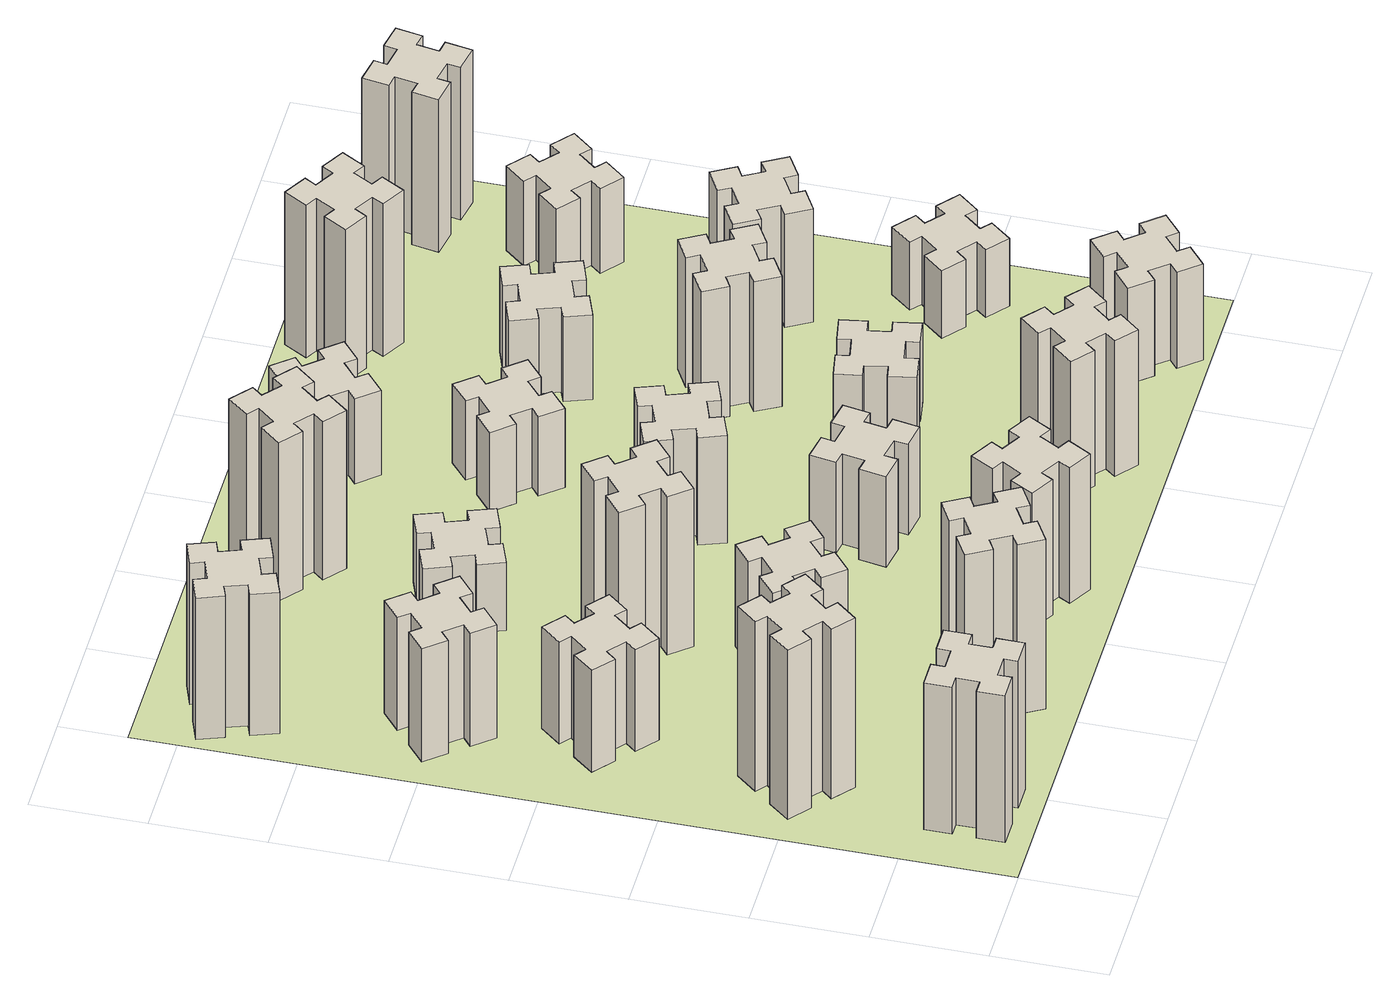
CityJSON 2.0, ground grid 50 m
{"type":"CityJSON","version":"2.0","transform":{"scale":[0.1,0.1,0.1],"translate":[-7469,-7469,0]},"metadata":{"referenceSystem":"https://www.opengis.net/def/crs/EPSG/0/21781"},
"CityObjects":{
"building1":{"type":"Building","attributes":{"class":"1000","function":"1000","usage":"1000","yearOfConstruction":2016,"roofType":"1000","measuredHeight":78,"storeysAboveGround":30,"storeysBelowGround":0},"geometry":[{"type":"Solid","lod":"1","boundaries":[[[[0,1,2,3,4,5,6,7,8,9,10,11,12,13,14,15,16,17,18,19]],[[17,16,20,21]],[[16,15,22,20]],[[15,14,23,22]],[[14,13,24,23]],[[13,12,25,24]],[[12,11,26,25]],[[11,10,27,26]],[[10,9,28,27]],[[9,8,29,28]],[[8,7,30,29]],[[7,6,31,30]],[[6,5,32,31]],[[5,4,33,32]],[[4,3,34,33]],[[3,2,35,34]],[[2,1,36,35]],[[1,0,37,36]],[[0,19,38,37]],[[19,18,39,38]],[[18,17,21,39]],[[24,25,26,27,28,29,30,31,32,33,34,35,36,37,38,39,21,20,22,23]]]]}]},
"building2":{"type":"Building","attributes":{"class":"1000","function":"1000","usage":"1000","yearOfConstruction":2016,"roofType":"1000","measuredHeight":90,"storeysAboveGround":30,"storeysBelowGround":0},"geometry":[{"type":"Solid","lod":"1","boundaries":[[[[40,41,42,43,44,45,46,47,48,49,50,51,52,53,54,55,56,57,58,59]],[[57,56,60,61]],[[56,55,62,60]],[[55,54,63,62]],[[54,53,64,63]],[[53,52,65,64]],[[52,51,66,65]],[[51,50,67,66]],[[50,49,68,67]],[[49,48,69,68]],[[48,47,70,69]],[[47,46,71,70]],[[46,45,72,71]],[[45,44,73,72]],[[44,43,74,73]],[[43,42,75,74]],[[42,41,76,75]],[[41,40,77,76]],[[40,59,78,77]],[[59,58,79,78]],[[58,57,61,79]],[[64,65,66,67,68,69,70,71,72,73,74,75,76,77,78,79,61,60,62,63]]]]}]},
"building3":{"type":"Building","attributes":{"class":"1000","function":"1000","usage":"1000","yearOfConstruction":2016,"roofType":"1000","measuredHeight":54,"storeysAboveGround":30,"storeysBelowGround":0},"geometry":[{"type":"Solid","lod":"1","boundaries":[[[[80,81,82,83,84,85,86,87,88,89,90,91,92,93,94,95,96,97,98,99]],[[97,96,100,101]],[[96,95,102,100]],[[95,94,103,102]],[[94,93,104,103]],[[93,92,105,104]],[[92,91,106,105]],[[91,90,107,106]],[[90,89,108,107]],[[89,88,109,108]],[[88,87,110,109]],[[87,86,111,110]],[[86,85,112,111]],[[85,84,113,112]],[[84,83,114,113]],[[83,82,115,114]],[[82,81,116,115]],[[81,80,117,116]],[[80,99,118,117]],[[99,98,119,118]],[[98,97,101,119]],[[104,105,106,107,108,109,110,111,112,113,114,115,116,117,118,119,101,100,102,103]]]]}]},
"building4":{"type":"Building","attributes":{"class":"1000","function":"1000","usage":"1000","yearOfConstruction":2016,"roofType":"1000","measuredHeight":60,"storeysAboveGround":30,"storeysBelowGround":0},"geometry":[{"type":"Solid","lod":"1","boundaries":[[[[120,121,122,123,124,125,126,127,128,129,130,131,132,133,134,135,136,137,138,139]],[[137,136,140,141]],[[136,135,142,140]],[[135,134,143,142]],[[134,133,144,143]],[[133,132,145,144]],[[132,131,146,145]],[[131,130,147,146]],[[130,129,148,147]],[[129,128,149,148]],[[128,127,150,149]],[[127,126,151,150]],[[126,125,152,151]],[[125,124,153,152]],[[124,123,154,153]],[[123,122,155,154]],[[122,121,156,155]],[[121,120,157,156]],[[120,139,158,157]],[[139,138,159,158]],[[138,137,141,159]],[[144,145,146,147,148,149,150,151,152,153,154,155,156,157,158,159,141,140,142,143]]]]}]},
"building5":{"type":"Building","attributes":{"class":"1000","function":"1000","usage":"1000","yearOfConstruction":2016,"roofType":"1000","measuredHeight":90,"storeysAboveGround":30,"storeysBelowGround":0},"geometry":[{"type":"Solid","lod":"1","boundaries":[[[[160,161,162,163,164,165,166,167,168,169,170,171,172,173,174,175,176,177,178,179]],[[177,176,180,181]],[[176,175,182,180]],[[175,174,183,182]],[[174,173,184,183]],[[173,172,185,184]],[[172,171,186,185]],[[171,170,187,186]],[[170,169,188,187]],[[169,168,189,188]],[[168,167,190,189]],[[167,166,191,190]],[[166,165,192,191]],[[165,164,193,192]],[[164,163,194,193]],[[163,162,195,194]],[[162,161,196,195]],[[161,160,197,196]],[[160,179,198,197]],[[179,178,199,198]],[[178,177,181,199]],[[184,185,186,187,188,189,190,191,192,193,194,195,196,197,198,199,181,180,182,183]]]]}]},
"building6":{"type":"Building","attributes":{"class":"1000","function":"1000","usage":"1000","yearOfConstruction":2016,"roofType":"1000","measuredHeight":75,"storeysAboveGround":30,"storeysBelowGround":0},"geometry":[{"type":"Solid","lod":"1","boundaries":[[[[200,201,202,203,204,205,206,207,208,209,210,211,212,213,214,215,216,217,218,219]],[[217,216,220,221]],[[216,215,222,220]],[[215,214,223,222]],[[214,213,224,223]],[[213,212,225,224]],[[212,211,226,225]],[[211,210,227,226]],[[210,209,228,227]],[[209,208,229,228]],[[208,207,230,229]],[[207,206,231,230]],[[206,205,232,231]],[[205,204,233,232]],[[204,203,234,233]],[[203,202,235,234]],[[202,201,236,235]],[[201,200,237,236]],[[200,219,238,237]],[[219,218,239,238]],[[218,217,221,239]],[[224,225,226,227,228,229,230,231,232,233,234,235,236,237,238,239,221,220,222,223]]]]}]},
"building7":{"type":"Building","attributes":{"class":"1000","function":"1000","usage":"1000","yearOfConstruction":2016,"roofType":"1000","measuredHeight":54,"storeysAboveGround":30,"storeysBelowGround":0},"geometry":[{"type":"Solid","lod":"1","boundaries":[[[[240,241,242,243,244,245,246,247,248,249,250,251,252,253,254,255,256,257,258,259]],[[257,256,260,261]],[[256,255,262,260]],[[255,254,263,262]],[[254,253,264,263]],[[253,252,265,264]],[[252,251,266,265]],[[251,250,267,266]],[[250,249,268,267]],[[249,248,269,268]],[[248,247,270,269]],[[247,246,271,270]],[[246,245,272,271]],[[245,244,273,272]],[[244,243,274,273]],[[243,242,275,274]],[[242,241,276,275]],[[241,240,277,276]],[[240,259,278,277]],[[259,258,279,278]],[[258,257,261,279]],[[264,265,266,267,268,269,270,271,272,273,274,275,276,277,278,279,261,260,262,263]]]]}]},
"building8":{"type":"Building","attributes":{"class":"1000","function":"1000","usage":"1000","yearOfConstruction":2016,"roofType":"1000","measuredHeight":84,"storeysAboveGround":30,"storeysBelowGround":0},"geometry":[{"type":"Solid","lod":"1","boundaries":[[[[280,281,282,283,284,285,286,287,288,289,290,291,292,293,294,295,296,297,298,299]],[[297,296,300,301]],[[296,295,302,300]],[[295,294,303,302]],[[294,293,304,303]],[[293,292,305,304]],[[292,291,306,305]],[[291,290,307,306]],[[290,289,308,307]],[[289,288,309,308]],[[288,287,310,309]],[[287,286,311,310]],[[286,285,312,311]],[[285,284,313,312]],[[284,283,314,313]],[[283,282,315,314]],[[282,281,316,315]],[[281,280,317,316]],[[280,299,318,317]],[[299,298,319,318]],[[298,297,301,319]],[[304,305,306,307,308,309,310,311,312,313,314,315,316,317,318,319,301,300,302,303]]]]}]},
"building9":{"type":"Building","attributes":{"class":"1000","function":"1000","usage":"1000","yearOfConstruction":2016,"roofType":"1000","measuredHeight":72,"storeysAboveGround":30,"storeysBelowGround":0},"geometry":[{"type":"Solid","lod":"1","boundaries":[[[[320,321,322,323,324,325,326,327,328,329,330,331,332,333,334,335,336,337,338,339]],[[337,336,340,341]],[[336,335,342,340]],[[335,334,343,342]],[[334,333,344,343]],[[333,332,345,344]],[[332,331,346,345]],[[331,330,347,346]],[[330,329,348,347]],[[329,328,349,348]],[[328,327,350,349]],[[327,326,351,350]],[[326,325,352,351]],[[325,324,353,352]],[[324,323,354,353]],[[323,322,355,354]],[[322,321,356,355]],[[321,320,357,356]],[[320,339,358,357]],[[339,338,359,358]],[[338,337,341,359]],[[344,345,346,347,348,349,350,351,352,353,354,355,356,357,358,359,341,340,342,343]]]]}]},
"building10":{"type":"Building","attributes":{"class":"1000","function":"1000","usage":"1000","yearOfConstruction":2016,"roofType":"1000","measuredHeight":36,"storeysAboveGround":30,"storeysBelowGround":0},"geometry":[{"type":"Solid","lod":"1","boundaries":[[[[360,361,362,363,364,365,366,367,368,369,370,371,372,373,374,375,376,377,378,379]],[[377,376,380,381]],[[376,375,382,380]],[[375,374,383,382]],[[374,373,384,383]],[[373,372,385,384]],[[372,371,386,385]],[[371,370,387,386]],[[370,369,388,387]],[[369,368,389,388]],[[368,367,390,389]],[[367,366,391,390]],[[366,365,392,391]],[[365,364,393,392]],[[364,363,394,393]],[[363,362,395,394]],[[362,361,396,395]],[[361,360,397,396]],[[360,379,398,397]],[[379,378,399,398]],[[378,377,381,399]],[[384,385,386,387,388,389,390,391,392,393,394,395,396,397,398,399,381,380,382,383]]]]}]},
"building11":{"type":"Building","attributes":{"class":"1000","function":"1000","usage":"1000","yearOfConstruction":2016,"roofType":"1000","measuredHeight":84,"storeysAboveGround":30,"storeysBelowGround":0},"geometry":[{"type":"Solid","lod":"1","boundaries":[[[[400,401,402,403,404,405,406,407,408,409,410,411,412,413,414,415,416,417,418,419]],[[417,416,420,421]],[[416,415,422,420]],[[415,414,423,422]],[[414,413,424,423]],[[413,412,425,424]],[[412,411,426,425]],[[411,410,427,426]],[[410,409,428,427]],[[409,408,429,428]],[[408,407,430,429]],[[407,406,431,430]],[[406,405,432,431]],[[405,404,433,432]],[[404,403,434,433]],[[403,402,435,434]],[[402,401,436,435]],[[401,400,437,436]],[[400,419,438,437]],[[419,418,439,438]],[[418,417,421,439]],[[424,425,426,427,428,429,430,431,432,433,434,435,436,437,438,439,421,420,422,423]]]]}]},
"building12":{"type":"Building","attributes":{"class":"1000","function":"1000","usage":"1000","yearOfConstruction":2016,"roofType":"1000","measuredHeight":48,"storeysAboveGround":30,"storeysBelowGround":0},"geometry":[{"type":"Solid","lod":"1","boundaries":[[[[440,441,442,443,444,445,446,447,448,449,450,451,452,453,454,455,456,457,458,459]],[[457,456,460,461]],[[456,455,462,460]],[[455,454,463,462]],[[454,453,464,463]],[[453,452,465,464]],[[452,451,466,465]],[[451,450,467,466]],[[450,449,468,467]],[[449,448,469,468]],[[448,447,470,469]],[[447,446,471,470]],[[446,445,472,471]],[[445,444,473,472]],[[444,443,474,473]],[[443,442,475,474]],[[442,441,476,475]],[[441,440,477,476]],[[440,459,478,477]],[[459,458,479,478]],[[458,457,461,479]],[[464,465,466,467,468,469,470,471,472,473,474,475,476,477,478,479,461,460,462,463]]]]}]},
"building13":{"type":"Building","attributes":{"class":"1000","function":"1000","usage":"1000","yearOfConstruction":2016,"roofType":"1000","measuredHeight":57,"storeysAboveGround":30,"storeysBelowGround":0},"geometry":[{"type":"Solid","lod":"1","boundaries":[[[[480,481,482,483,484,485,486,487,488,489,490,491,492,493,494,495,496,497,498,499]],[[497,496,500,501]],[[496,495,502,500]],[[495,494,503,502]],[[494,493,504,503]],[[493,492,505,504]],[[492,491,506,505]],[[491,490,507,506]],[[490,489,508,507]],[[489,488,509,508]],[[488,487,510,509]],[[487,486,511,510]],[[486,485,512,511]],[[485,484,513,512]],[[484,483,514,513]],[[483,482,515,514]],[[482,481,516,515]],[[481,480,517,516]],[[480,499,518,517]],[[499,498,519,518]],[[498,497,501,519]],[[504,505,506,507,508,509,510,511,512,513,514,515,516,517,518,519,501,500,502,503]]]]}]},
"building14":{"type":"Building","attributes":{"class":"1000","function":"1000","usage":"1000","yearOfConstruction":2016,"roofType":"1000","measuredHeight":72,"storeysAboveGround":30,"storeysBelowGround":0},"geometry":[{"type":"Solid","lod":"1","boundaries":[[[[520,521,522,523,524,525,526,527,528,529,530,531,532,533,534,535,536,537,538,539]],[[537,536,540,541]],[[536,535,542,540]],[[535,534,543,542]],[[534,533,544,543]],[[533,532,545,544]],[[532,531,546,545]],[[531,530,547,546]],[[530,529,548,547]],[[529,528,549,548]],[[528,527,550,549]],[[527,526,551,550]],[[526,525,552,551]],[[525,524,553,552]],[[524,523,554,553]],[[523,522,555,554]],[[522,521,556,555]],[[521,520,557,556]],[[520,539,558,557]],[[539,538,559,558]],[[538,537,541,559]],[[544,545,546,547,548,549,550,551,552,553,554,555,556,557,558,559,541,540,542,543]]]]}]},
"building15":{"type":"Building","attributes":{"class":"1000","function":"1000","usage":"1000","yearOfConstruction":2016,"roofType":"1000","measuredHeight":42,"storeysAboveGround":30,"storeysBelowGround":0},"geometry":[{"type":"Solid","lod":"1","boundaries":[[[[560,561,562,563,564,565,566,567,568,569,570,571,572,573,574,575,576,577,578,579]],[[577,576,580,581]],[[576,575,582,580]],[[575,574,583,582]],[[574,573,584,583]],[[573,572,585,584]],[[572,571,586,585]],[[571,570,587,586]],[[570,569,588,587]],[[569,568,589,588]],[[568,567,590,589]],[[567,566,591,590]],[[566,565,592,591]],[[565,564,593,592]],[[564,563,594,593]],[[563,562,595,594]],[[562,561,596,595]],[[561,560,597,596]],[[560,579,598,597]],[[579,578,599,598]],[[578,577,581,599]],[[584,585,586,587,588,589,590,591,592,593,594,595,596,597,598,599,581,580,582,583]]]]}]},
"building16":{"type":"Building","attributes":{"class":"1000","function":"1000","usage":"1000","yearOfConstruction":2016,"roofType":"1000","measuredHeight":45,"storeysAboveGround":30,"storeysBelowGround":0},"geometry":[{"type":"Solid","lod":"1","boundaries":[[[[600,601,602,603,604,605,606,607,608,609,610,611,612,613,614,615,616,617,618,619]],[[617,616,620,621]],[[616,615,622,620]],[[615,614,623,622]],[[614,613,624,623]],[[613,612,625,624]],[[612,611,626,625]],[[611,610,627,626]],[[610,609,628,627]],[[609,608,629,628]],[[608,607,630,629]],[[607,606,631,630]],[[606,605,632,631]],[[605,604,633,632]],[[604,603,634,633]],[[603,602,635,634]],[[602,601,636,635]],[[601,600,637,636]],[[600,619,638,637]],[[619,618,639,638]],[[618,617,621,639]],[[624,625,626,627,628,629,630,631,632,633,634,635,636,637,638,639,621,620,622,623]]]]}]},
"building17":{"type":"Building","attributes":{"class":"1000","function":"1000","usage":"1000","yearOfConstruction":2016,"roofType":"1000","measuredHeight":42,"storeysAboveGround":30,"storeysBelowGround":0},"geometry":[{"type":"Solid","lod":"1","boundaries":[[[[640,641,642,643,644,645,646,647,648,649,650,651,652,653,654,655,656,657,658,659]],[[657,656,660,661]],[[656,655,662,660]],[[655,654,663,662]],[[654,653,664,663]],[[653,652,665,664]],[[652,651,666,665]],[[651,650,667,666]],[[650,649,668,667]],[[649,648,669,668]],[[648,647,670,669]],[[647,646,671,670]],[[646,645,672,671]],[[645,644,673,672]],[[644,643,674,673]],[[643,642,675,674]],[[642,641,676,675]],[[641,640,677,676]],[[640,659,678,677]],[[659,658,679,678]],[[658,657,661,679]],[[664,665,666,667,668,669,670,671,672,673,674,675,676,677,678,679,661,660,662,663]]]]}]},
"building18":{"type":"Building","attributes":{"class":"1000","function":"1000","usage":"1000","yearOfConstruction":2016,"roofType":"1000","measuredHeight":69,"storeysAboveGround":30,"storeysBelowGround":0},"geometry":[{"type":"Solid","lod":"1","boundaries":[[[[680,681,682,683,684,685,686,687,688,689,690,691,692,693,694,695,696,697,698,699]],[[697,696,700,701]],[[696,695,702,700]],[[695,694,703,702]],[[694,693,704,703]],[[693,692,705,704]],[[692,691,706,705]],[[691,690,707,706]],[[690,689,708,707]],[[689,688,709,708]],[[688,687,710,709]],[[687,686,711,710]],[[686,685,712,711]],[[685,684,713,712]],[[684,683,714,713]],[[683,682,715,714]],[[682,681,716,715]],[[681,680,717,716]],[[680,699,718,717]],[[699,698,719,718]],[[698,697,701,719]],[[704,705,706,707,708,709,710,711,712,713,714,715,716,717,718,719,701,700,702,703]]]]}]},
"building19":{"type":"Building","attributes":{"class":"1000","function":"1000","usage":"1000","yearOfConstruction":2016,"roofType":"1000","measuredHeight":45,"storeysAboveGround":30,"storeysBelowGround":0},"geometry":[{"type":"Solid","lod":"1","boundaries":[[[[720,721,722,723,724,725,726,727,728,729,730,731,732,733,734,735,736,737,738,739]],[[737,736,740,741]],[[736,735,742,740]],[[735,734,743,742]],[[734,733,744,743]],[[733,732,745,744]],[[732,731,746,745]],[[731,730,747,746]],[[730,729,748,747]],[[729,728,749,748]],[[728,727,750,749]],[[727,726,751,750]],[[726,725,752,751]],[[725,724,753,752]],[[724,723,754,753]],[[723,722,755,754]],[[722,721,756,755]],[[721,720,757,756]],[[720,739,758,757]],[[739,738,759,758]],[[738,737,741,759]],[[744,745,746,747,748,749,750,751,752,753,754,755,756,757,758,759,741,740,742,743]]]]}]},
"building20":{"type":"Building","attributes":{"class":"1000","function":"1000","usage":"1000","yearOfConstruction":2016,"roofType":"1000","measuredHeight":51,"storeysAboveGround":30,"storeysBelowGround":0},"geometry":[{"type":"Solid","lod":"1","boundaries":[[[[760,761,762,763,764,765,766,767,768,769,770,771,772,773,774,775,776,777,778,779]],[[777,776,780,781]],[[776,775,782,780]],[[775,774,783,782]],[[774,773,784,783]],[[773,772,785,784]],[[772,771,786,785]],[[771,770,787,786]],[[770,769,788,787]],[[769,768,789,788]],[[768,767,790,789]],[[767,766,791,790]],[[766,765,792,791]],[[765,764,793,792]],[[764,763,794,793]],[[763,762,795,794]],[[762,761,796,795]],[[761,760,797,796]],[[760,779,798,797]],[[779,778,799,798]],[[778,777,781,799]],[[784,785,786,787,788,789,790,791,792,793,794,795,796,797,798,799,781,780,782,783]]]]}]},
"building21":{"type":"Building","attributes":{"class":"1000","function":"1000","usage":"1000","yearOfConstruction":2016,"roofType":"1000","measuredHeight":81,"storeysAboveGround":30,"storeysBelowGround":0},"geometry":[{"type":"Solid","lod":"1","boundaries":[[[[800,801,802,803,804,805,806,807,808,809,810,811,812,813,814,815,816,817,818,819]],[[817,816,820,821]],[[816,815,822,820]],[[815,814,823,822]],[[814,813,824,823]],[[813,812,825,824]],[[812,811,826,825]],[[811,810,827,826]],[[810,809,828,827]],[[809,808,829,828]],[[808,807,830,829]],[[807,806,831,830]],[[806,805,832,831]],[[805,804,833,832]],[[804,803,834,833]],[[803,802,835,834]],[[802,801,836,835]],[[801,800,837,836]],[[800,819,838,837]],[[819,818,839,838]],[[818,817,821,839]],[[824,825,826,827,828,829,830,831,832,833,834,835,836,837,838,839,821,820,822,823]]]]}]},
"building22":{"type":"Building","attributes":{"class":"1000","function":"1000","usage":"1000","yearOfConstruction":2016,"roofType":"1000","measuredHeight":36,"storeysAboveGround":30,"storeysBelowGround":0},"geometry":[{"type":"Solid","lod":"1","boundaries":[[[[840,841,842,843,844,845,846,847,848,849,850,851,852,853,854,855,856,857,858,859]],[[857,856,860,861]],[[856,855,862,860]],[[855,854,863,862]],[[854,853,864,863]],[[853,852,865,864]],[[852,851,866,865]],[[851,850,867,866]],[[850,849,868,867]],[[849,848,869,868]],[[848,847,870,869]],[[847,846,871,870]],[[846,845,872,871]],[[845,844,873,872]],[[844,843,874,873]],[[843,842,875,874]],[[842,841,876,875]],[[841,840,877,876]],[[840,859,878,877]],[[859,858,879,878]],[[858,857,861,879]],[[864,865,866,867,868,869,870,871,872,873,874,875,876,877,878,879,861,860,862,863]]]]}]},
"building23":{"type":"Building","attributes":{"class":"1000","function":"1000","usage":"1000","yearOfConstruction":2016,"roofType":"1000","measuredHeight":60,"storeysAboveGround":30,"storeysBelowGround":0},"geometry":[{"type":"Solid","lod":"1","boundaries":[[[[880,881,882,883,884,885,886,887,888,889,890,891,892,893,894,895,896,897,898,899]],[[897,896,900,901]],[[896,895,902,900]],[[895,894,903,902]],[[894,893,904,903]],[[893,892,905,904]],[[892,891,906,905]],[[891,890,907,906]],[[890,889,908,907]],[[889,888,909,908]],[[888,887,910,909]],[[887,886,911,910]],[[886,885,912,911]],[[885,884,913,912]],[[884,883,914,913]],[[883,882,915,914]],[[882,881,916,915]],[[881,880,917,916]],[[880,899,918,917]],[[899,898,919,918]],[[898,897,901,919]],[[904,905,906,907,908,909,910,911,912,913,914,915,916,917,918,919,901,900,902,903]]]]}]},
"building24":{"type":"Building","attributes":{"class":"1000","function":"1000","usage":"1000","yearOfConstruction":2016,"roofType":"1000","measuredHeight":45,"storeysAboveGround":30,"storeysBelowGround":0},"geometry":[{"type":"Solid","lod":"1","boundaries":[[[[920,921,922,923,924,925,926,927,928,929,930,931,932,933,934,935,936,937,938,939]],[[937,936,940,941]],[[936,935,942,940]],[[935,934,943,942]],[[934,933,944,943]],[[933,932,945,944]],[[932,931,946,945]],[[931,930,947,946]],[[930,929,948,947]],[[929,928,949,948]],[[928,927,950,949]],[[927,926,951,950]],[[926,925,952,951]],[[925,924,953,952]],[[924,923,954,953]],[[923,922,955,954]],[[922,921,956,955]],[[921,920,957,956]],[[920,939,958,957]],[[939,938,959,958]],[[938,937,941,959]],[[944,945,946,947,948,949,950,951,952,953,954,955,956,957,958,959,941,940,942,943]]]]}]},
"building25":{"type":"Building","attributes":{"class":"1000","function":"1000","usage":"1000","yearOfConstruction":2016,"roofType":"1000","measuredHeight":81,"storeysAboveGround":30,"storeysBelowGround":0},"geometry":[{"type":"Solid","lod":"1","boundaries":[[[[960,961,962,963,964,965,966,967,968,969,970,971,972,973,974,975,976,977,978,979]],[[977,976,980,981]],[[976,975,982,980]],[[975,974,983,982]],[[974,973,984,983]],[[973,972,985,984]],[[972,971,986,985]],[[971,970,987,986]],[[970,969,988,987]],[[969,968,989,988]],[[968,967,990,989]],[[967,966,991,990]],[[966,965,992,991]],[[965,964,993,992]],[[964,963,994,993]],[[963,962,995,994]],[[962,961,996,995]],[[961,960,997,996]],[[960,979,998,997]],[[979,978,999,998]],[[978,977,981,999]],[[984,985,986,987,988,989,990,991,992,993,994,995,996,997,998,999,981,980,982,983]]]]}]},
"landuse1":{"type":"LandUse","attributes":{"name":"plot1","function":"1010"},"geometry":[{"type":"MultiSurface","lod":"1","boundaries":[[[1000,1001,1002,1003]]]}]}
},
"vertices":[
[265,325,0],[265,225,0],[205,225,0],[205,105,0],[325,105,0],[325,165,0],[425,165,0],[425,105,0],[545,105,0],[545,225,0],[485,225,0],[485,325,0],[545,325,0],[545,445,0],[425,445,0],[425,385,0],[325,385,0],[325,445,0],[205,445,0],[205,325,0],[325,385,780],[325,445,780],[425,385,780],[425,445,780],[545,445,780],[545,325,780],[485,325,780],[485,225,780],[545,225,780],[545,105,780],[425,105,780],[425,165,780],[325,165,780],[325,105,780],[205,105,780],[205,225,780],[265,225,780],[265,325,780],[205,325,780],[205,445,780],
[484,1067,0],[408,1132,0],[446,1178,0],[354,1255,0],[277,1163,0],[323,1124,0],[259,1048,0],[213,1086,0],[136,994,0],[228,917,0],[266,963,0],[343,899,0],[304,853,0],[396,776,0],[473,868,0],[427,906,0],[492,983,0],[538,944,0],[615,1036,0],[523,1113,0],[492,983,900],[538,944,900],[427,906,900],[473,868,900],[396,776,900],[304,853,900],[343,899,900],[266,963,900],[228,917,900],[136,994,900],[213,1086,900],[259,1048,900],[323,1124,900],[277,1163,900],[354,1255,900],[446,1178,900],[408,1132,900],[484,1067,900],[523,1113,900],[615,1036,900],
[584,1907,0],[508,1972,0],[546,2018,0],[454,2095,0],[377,2003,0],[423,1964,0],[359,1888,0],[313,1926,0],[236,1834,0],[328,1757,0],[366,1803,0],[443,1739,0],[404,1693,0],[496,1616,0],[573,1708,0],[527,1746,0],[592,1823,0],[638,1784,0],[715,1876,0],[623,1953,0],[592,1823,540],[638,1784,540],[527,1746,540],[573,1708,540],[496,1616,540],[404,1693,540],[443,1739,540],[366,1803,540],[328,1757,540],[236,1834,540],[313,1926,540],[359,1888,540],[423,1964,540],[377,2003,540],[454,2095,540],[546,2018,540],[508,1972,540],[584,1907,540],[623,1953,540],[715,1876,540],
[492,2528,0],[427,2604,0],[473,2643,0],[396,2735,0],[304,2658,0],[343,2612,0],[266,2547,0],[228,2593,0],[136,2516,0],[213,2424,0],[259,2463,0],[323,2386,0],[277,2348,0],[354,2256,0],[446,2333,0],[408,2379,0],[484,2443,0],[523,2397,0],[615,2474,0],[538,2566,0],[484,2443,600],[523,2397,600],[408,2379,600],[446,2333,600],[354,2256,600],[277,2348,600],[323,2386,600],[259,2463,600],[213,2424,600],[136,2516,600],[228,2593,600],[266,2547,600],[343,2612,600],[304,2658,600],[396,2735,600],[473,2643,600],[427,2604,600],[492,2528,600],[538,2566,600],[615,2474,600],
[1127,255,0],[1214,305,0],[1244,253,0],[1348,313,0],[1288,417,0],[1236,387,0],[1186,474,0],[1238,504,0],[1178,608,0],[1074,548,0],[1104,496,0],[1017,446,0],[987,498,0],[883,438,0],[943,334,0],[995,364,0],[1045,277,0],[993,247,0],[1053,143,0],[1157,203,0],[1045,277,900],[993,247,900],[995,364,900],[943,334,900],[883,438,900],[987,498,900],[1017,446,900],[1104,496,900],[1074,548,900],[1178,608,900],[1238,504,900],[1186,474,900],[1236,387,900],[1288,417,900],[1348,313,900],[1244,253,900],[1214,305,900],[1127,255,900],[1157,203,900],[1053,143,900],
[155,3345,0],[189,3251,0],[133,3230,0],[174,3117,0],[287,3159,0],[266,3215,0],[360,3249,0],[380,3193,0],[493,3234,0],[452,3347,0],[396,3326,0],[362,3420,0],[418,3440,0],[377,3553,0],[264,3512,0],[285,3456,0],[191,3422,0],[170,3478,0],[57,3437,0],[99,3324,0],[191,3422,750],[170,3478,750],[285,3456,750],[264,3512,750],[377,3553,750],[418,3440,750],[362,3420,750],[396,3326,750],[452,3347,750],[493,3234,750],[380,3193,750],[360,3249,750],[266,3215,750],[287,3159,750],[174,3117,750],[133,3230,750],[189,3251,750],[155,3345,750],[99,3324,750],[57,3437,750],
[1083,1332,0],[1006,1267,0],[968,1313,0],[876,1236,0],[953,1144,0],[999,1183,0],[1063,1106,0],[1017,1068,0],[1094,976,0],[1186,1053,0],[1148,1099,0],[1224,1163,0],[1263,1117,0],[1355,1194,0],[1278,1286,0],[1232,1248,0],[1167,1324,0],[1213,1363,0],[1136,1455,0],[1044,1378,0],[1167,1324,540],[1213,1363,540],[1232,1248,540],[1278,1286,540],[1355,1194,540],[1263,1117,540],[1224,1163,540],[1148,1099,540],[1186,1053,540],[1094,976,540],[1017,1068,540],[1063,1106,540],[999,1183,540],[953,1144,540],[876,1236,540],[968,1313,540],[1006,1267,540],[1083,1332,540],[1044,1378,540],[1136,1455,540],
[1083,1972,0],[1006,1907,0],[968,1953,0],[876,1876,0],[953,1784,0],[999,1823,0],[1063,1746,0],[1017,1708,0],[1094,1616,0],[1186,1693,0],[1148,1739,0],[1224,1803,0],[1263,1757,0],[1355,1834,0],[1278,1926,0],[1232,1888,0],[1167,1964,0],[1213,2003,0],[1136,2095,0],[1044,2018,0],[1167,1964,840],[1213,2003,840],[1232,1888,840],[1278,1926,840],[1355,1834,840],[1263,1757,840],[1224,1803,840],[1148,1739,840],[1186,1693,840],[1094,1616,840],[1017,1708,840],[1063,1746,840],[999,1823,840],[953,1784,840],[876,1876,840],[968,1953,840],[1006,1907,840],[1083,1972,840],[1044,2018,840],[1136,2095,840],
[1657,305,0],[1744,255,0],[1714,203,0],[1818,143,0],[1878,247,0],[1826,277,0],[1876,364,0],[1928,334,0],[1988,438,0],[1884,498,0],[1854,446,0],[1767,496,0],[1797,548,0],[1693,608,0],[1633,504,0],[1685,474,0],[1635,387,0],[1583,417,0],[1523,313,0],[1627,253,0],[1635,387,720],[1583,417,720],[1685,474,720],[1633,504,720],[1693,608,720],[1797,548,720],[1767,496,720],[1854,446,720],[1884,498,720],[1988,438,720],[1928,334,720],[1876,364,720],[1826,277,720],[1878,247,720],[1818,143,720],[1714,203,720],[1744,255,720],[1657,305,720],[1627,253,720],[1523,313,720],
[1125,2716,0],[1031,2682,0],[1010,2738,0],[897,2697,0],[939,2584,0],[995,2605,0],[1029,2511,0],[973,2490,0],[1014,2377,0],[1127,2419,0],[1106,2475,0],[1200,2509,0],[1220,2453,0],[1333,2494,0],[1292,2607,0],[1236,2586,0],[1202,2680,0],[1258,2700,0],[1217,2813,0],[1104,2772,0],[1202,2680,360],[1258,2700,360],[1236,2586,360],[1292,2607,360],[1333,2494,360],[1220,2453,360],[1200,2509,360],[1106,2475,360],[1127,2419,360],[1014,2377,360],[973,2490,360],[1029,2511,360],[995,2605,360],[939,2584,360],[897,2697,360],[1010,2738,360],[1031,2682,360],[1125,2716,360],[1104,2772,360],[1217,2813,360],
[1106,3283,0],[1183,3219,0],[1144,3173,0],[1236,3096,0],[1313,3188,0],[1267,3226,0],[1332,3303,0],[1378,3264,0],[1455,3356,0],[1363,3433,0],[1324,3387,0],[1248,3452,0],[1286,3498,0],[1194,3575,0],[1117,3483,0],[1163,3444,0],[1099,3368,0],[1053,3406,0],[976,3314,0],[1068,3237,0],[1099,3368,840],[1053,3406,840],[1163,3444,840],[1117,3483,840],[1194,3575,840],[1286,3498,840],[1248,3452,840],[1324,3387,840],[1363,3433,840],[1455,3356,840],[1378,3264,840],[1332,3303,840],[1267,3226,840],[1313,3188,840],[1236,3096,840],[1144,3173,840],[1183,3219,840],[1106,3283,840],[1068,3237,840],[976,3314,840],
[2055,1047,0],[2072,1145,0],[2131,1135,0],[2152,1253,0],[2034,1274,0],[2024,1215,0],[1925,1232,0],[1936,1291,0],[1817,1312,0],[1797,1194,0],[1856,1184,0],[1838,1085,0],[1779,1096,0],[1758,977,0],[1877,957,0],[1887,1016,0],[1985,998,0],[1975,939,0],[2093,918,0],[2114,1037,0],[1985,998,480],[1975,939,480],[1887,1016,480],[1877,957,480],[1758,977,480],[1779,1096,480],[1838,1085,480],[1856,1184,480],[1797,1194,480],[1817,1312,480],[1936,1291,480],[1925,1232,480],[2024,1215,480],[2034,1274,480],[2152,1253,480],[2131,1135,480],[2072,1145,480],[2055,1047,480],[2114,1037,480],[2093,918,480],
[1846,1735,0],[1940,1769,0],[1960,1713,0],[2073,1754,0],[2032,1867,0],[1976,1846,0],[1942,1940,0],[1998,1960,0],[1957,2073,0],[1844,2032,0],[1865,1976,0],[1771,1942,0],[1750,1998,0],[1637,1957,0],[1679,1844,0],[1735,1865,0],[1769,1771,0],[1713,1750,0],[1754,1637,0],[1867,1679,0],[1769,1771,570],[1713,1750,570],[1735,1865,570],[1679,1844,570],[1637,1957,570],[1750,1998,570],[1771,1942,570],[1865,1976,570],[1844,2032,570],[1957,2073,570],[1998,1960,570],[1942,1940,570],[1976,1846,570],[2032,1867,570],[2073,1754,570],[1960,1713,570],[1940,1769,570],[1846,1735,570],[1867,1679,570],[1754,1637,570],
[2486,323,0],[2563,259,0],[2524,213,0],[2616,136,0],[2693,228,0],[2647,266,0],[2712,343,0],[2758,304,0],[2835,396,0],[2743,473,0],[2704,427,0],[2628,492,0],[2666,538,0],[2574,615,0],[2497,523,0],[2543,484,0],[2479,408,0],[2433,446,0],[2356,354,0],[2448,277,0],[2479,408,720],[2433,446,720],[2543,484,720],[2497,523,720],[2574,615,720],[2666,538,720],[2628,492,720],[2704,427,720],[2743,473,720],[2835,396,720],[2758,304,720],[2712,343,720],[2647,266,720],[2693,228,720],[2616,136,720],[2524,213,720],[2563,259,720],[2486,323,720],[2448,277,720],[2356,354,720],
[1988,2479,0],[2064,2543,0],[2103,2497,0],[2195,2574,0],[2118,2666,0],[2072,2628,0],[2007,2704,0],[2053,2743,0],[1976,2835,0],[1884,2758,0],[1923,2712,0],[1846,2647,0],[1808,2693,0],[1716,2616,0],[1793,2524,0],[1839,2563,0],[1903,2486,0],[1857,2448,0],[1934,2356,0],[2026,2433,0],[1903,2486,420],[1857,2448,420],[1839,2563,420],[1793,2524,420],[1716,2616,420],[1808,2693,420],[1846,2647,420],[1923,2712,420],[1884,2758,420],[1976,2835,420],[2053,2743,420],[2007,2704,420],[2072,2628,420],[2118,2666,420],[2195,2574,420],[2103,2497,420],[2064,2543,420],[1988,2479,420],[2026,2433,420],[1934,2356,420],
[1972,3368,0],[1907,3444,0],[1953,3483,0],[1876,3575,0],[1784,3498,0],[1823,3452,0],[1746,3387,0],[1708,3433,0],[1616,3356,0],[1693,3264,0],[1739,3303,0],[1803,3226,0],[1757,3188,0],[1834,3096,0],[1926,3173,0],[1888,3219,0],[1964,3283,0],[2003,3237,0],[2095,3314,0],[2018,3406,0],[1964,3283,450],[2003,3237,450],[1888,3219,450],[1926,3173,450],[1834,3096,450],[1757,3188,450],[1803,3226,450],[1739,3303,450],[1693,3264,450],[1616,3356,450],[1708,3433,450],[1746,3387,450],[1823,3452,450],[1784,3498,450],[1876,3575,450],[1953,3483,450],[1907,3444,450],[1972,3368,450],[2018,3406,450],[2095,3314,450],
[2625,1332,0],[2527,1315,0],[2517,1374,0],[2398,1353,0],[2419,1235,0],[2478,1245,0],[2496,1147,0],[2437,1137,0],[2457,1018,0],[2576,1039,0],[2565,1098,0],[2664,1116,0],[2674,1057,0],[2792,1077,0],[2771,1196,0],[2712,1185,0],[2695,1284,0],[2754,1294,0],[2733,1412,0],[2615,1391,0],[2695,1284,420],[2754,1294,420],[2712,1185,420],[2771,1196,420],[2792,1077,420],[2674,1057,420],[2664,1116,420],[2565,1098,420],[2576,1039,420],[2457,1018,420],[2437,1137,420],[2496,1147,420],[2478,1245,420],[2419,1235,420],[2398,1353,420],[2517,1374,420],[2527,1315,420],[2625,1332,420],[2615,1391,420],[2733,1412,420],
[2575,1844,0],[2625,1757,0],[2573,1727,0],[2633,1623,0],[2737,1683,0],[2707,1735,0],[2794,1785,0],[2824,1733,0],[2928,1793,0],[2868,1897,0],[2816,1867,0],[2766,1954,0],[2818,1984,0],[2758,2088,0],[2654,2028,0],[2684,1976,0],[2597,1926,0],[2567,1978,0],[2463,1918,0],[2523,1814,0],[2597,1926,690],[2567,1978,690],[2684,1976,690],[2654,2028,690],[2758,2088,690],[2818,1984,690],[2766,1954,690],[2816,1867,690],[2868,1897,690],[2928,1793,690],[2824,1733,690],[2794,1785,690],[2707,1735,690],[2737,1683,690],[2633,1623,690],[2573,1727,690],[2625,1757,690],[2575,1844,690],[2523,1814,690],[2463,1918,690],
[2586,2475,0],[2680,2509,0],[2700,2453,0],[2813,2494,0],[2772,2607,0],[2716,2586,0],[2682,2680,0],[2738,2700,0],[2697,2813,0],[2584,2772,0],[2605,2716,0],[2511,2682,0],[2490,2738,0],[2377,2697,0],[2419,2584,0],[2475,2605,0],[2509,2511,0],[2453,2490,0],[2494,2377,0],[2607,2419,0],[2509,2511,450],[2453,2490,450],[2475,2605,450],[2419,2584,450],[2377,2697,450],[2490,2738,450],[2511,2682,450],[2605,2716,450],[2584,2772,450],[2697,2813,450],[2738,2700,450],[2682,2680,450],[2716,2586,450],[2772,2607,450],[2813,2494,450],[2700,2453,450],[2680,2509,450],[2586,2475,450],[2607,2419,450],[2494,2377,450],
[3368,159,0],[3444,223,0],[3483,177,0],[3575,254,0],[3498,346,0],[3452,308,0],[3387,384,0],[3433,423,0],[3356,515,0],[3264,438,0],[3303,392,0],[3226,327,0],[3188,373,0],[3096,296,0],[3173,204,0],[3219,243,0],[3283,166,0],[3237,128,0],[3314,36,0],[3406,113,0],[3283,166,510],[3237,128,510],[3219,243,510],[3173,204,510],[3096,296,510],[3188,373,510],[3226,327,510],[3303,392,510],[3264,438,510],[3356,515,510],[3433,423,510],[3387,384,510],[3452,308,510],[3498,346,510],[3575,254,510],[3483,177,510],[3444,223,510],[3368,159,510],[3406,113,510],[3314,36,510],
[2694,3506,0],[2607,3556,0],[2637,3608,0],[2533,3668,0],[2473,3564,0],[2525,3534,0],[2475,3447,0],[2423,3477,0],[2363,3373,0],[2467,3313,0],[2497,3365,0],[2584,3315,0],[2554,3263,0],[2658,3203,0],[2718,3307,0],[2666,3337,0],[2716,3424,0],[2768,3394,0],[2828,3498,0],[2724,3558,0],[2716,3424,810],[2768,3394,810],[2666,3337,810],[2718,3307,810],[2658,3203,810],[2554,3263,810],[2584,3315,810],[2497,3365,810],[2467,3313,810],[2363,3373,810],[2423,3477,810],[2475,3447,810],[2525,3534,810],[2473,3564,810],[2533,3668,810],[2637,3608,810],[2607,3556,810],[2694,3506,810],[2724,3558,810],[2828,3498,810],
[3487,1006,0],[3552,1083,0],[3598,1044,0],[3675,1136,0],[3583,1213,0],[3544,1167,0],[3468,1232,0],[3506,1278,0],[3414,1355,0],[3337,1263,0],[3383,1224,0],[3319,1148,0],[3273,1186,0],[3196,1094,0],[3288,1017,0],[3326,1063,0],[3403,999,0],[3364,953,0],[3456,876,0],[3533,968,0],[3403,999,360],[3364,953,360],[3326,1063,360],[3288,1017,360],[3196,1094,360],[3273,1186,360],[3319,1148,360],[3383,1224,360],[3337,1263,360],[3414,1355,360],[3506,1278,360],[3468,1232,360],[3544,1167,360],[3583,1213,360],[3675,1136,360],[3598,1044,360],[3552,1083,360],[3487,1006,360],[3533,968,360],[3456,876,360],
[3224,1976,0],[3137,1926,0],[3107,1978,0],[3003,1918,0],[3063,1814,0],[3115,1844,0],[3165,1757,0],[3113,1727,0],[3173,1623,0],[3277,1683,0],[3247,1735,0],[3334,1785,0],[3364,1733,0],[3468,1793,0],[3408,1897,0],[3356,1867,0],[3306,1954,0],[3358,1984,0],[3298,2088,0],[3194,2028,0],[3306,1954,600],[3358,1984,600],[3356,1867,600],[3408,1897,600],[3468,1793,600],[3364,1733,600],[3334,1785,600],[3247,1735,600],[3277,1683,600],[3173,1623,600],[3113,1727,600],[3165,1757,600],[3115,1844,600],[3063,1814,600],[3003,1918,600],[3107,1978,600],[3137,1926,600],[3224,1976,600],[3194,2028,600],[3298,2088,600],
[3444,2747,0],[3368,2812,0],[3406,2858,0],[3314,2935,0],[3237,2843,0],[3283,2804,0],[3219,2728,0],[3173,2766,0],[3096,2674,0],[3188,2597,0],[3226,2643,0],[3303,2579,0],[3264,2533,0],[3356,2456,0],[3433,2548,0],[3387,2586,0],[3452,2663,0],[3498,2624,0],[3575,2716,0],[3483,2793,0],[3452,2663,450],[3498,2624,450],[3387,2586,450],[3433,2548,450],[3356,2456,450],[3264,2533,450],[3303,2579,450],[3226,2643,450],[3188,2597,450],[3096,2674,450],[3173,2766,450],[3219,2728,450],[3283,2804,450],[3237,2843,450],[3314,2935,450],[3406,2858,450],[3368,2812,450],[3444,2747,450],[3483,2793,450],[3575,2716,450],
[3535,3267,0],[3552,3365,0],[3611,3355,0],[3632,3473,0],[3514,3494,0],[3504,3435,0],[3405,3452,0],[3416,3511,0],[3297,3532,0],[3277,3414,0],[3336,3404,0],[3318,3305,0],[3259,3316,0],[3238,3197,0],[3357,3177,0],[3367,3236,0],[3465,3218,0],[3455,3159,0],[3573,3138,0],[3594,3257,0],[3465,3218,810],[3455,3159,810],[3367,3236,810],[3357,3177,810],[3238,3197,810],[3259,3316,810],[3318,3305,810],[3336,3404,810],[3277,3414,810],[3297,3532,810],[3416,3511,810],[3405,3452,810],[3504,3435,810],[3514,3494,810],[3632,3473,810],[3611,3355,810],[3552,3365,810],[3535,3267,810],[3594,3257,810],[3573,3138,810],
[5,3705,0],[3705,3705,0],[3705,5,0],[5,5,0]
]}
